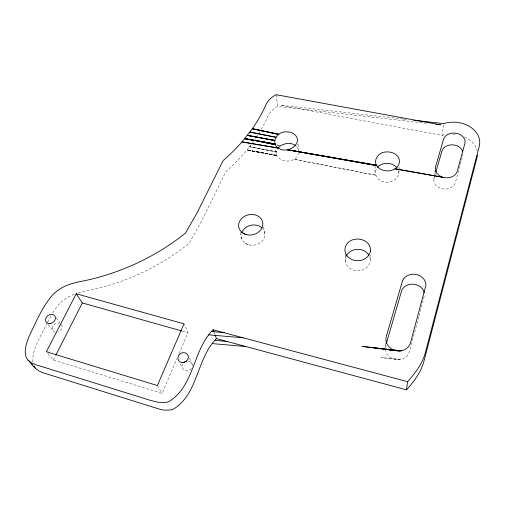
<?xml version="1.0" encoding="UTF-8"?>
<svg xmlns="http://www.w3.org/2000/svg" width="505" height="505" viewBox="0 0 505 505"><rect width="100%" height="100%" fill="white"/><g stroke="black" fill="none" stroke-linecap="round" stroke-linejoin="round"><path stroke-width="0.38" stroke-dasharray="2.52 1.89" d="M346.241 255.978A12.518 10.75 0 0 0 350.293 268.641A12.518 10.75 0 0 0 365.582 268.483C370.115 265.605 370.878 259.905 370.354 254.968M398.937 170.639C399.827 177.867 392.435 182.949 385.782 182.116C377.664 181.97 373.353 173.745 375.398 166.429M298.644 152.832C295.608 165.432 273.83 163.115 275.667 149.101M276.355 153.634L276.481 151.304L277.359 149.044M385.65 343.305L385.384 347.756A12.227 11.041 11.9 0 1 385.769 345.407L386.205 343.905M398.988 169.888L399.228 166.12M433.883 179.105L434.174 176.826M434.275 176.068L434.963 170.759M402.94 119.003L280.654 105.191L442.109 135.473L443.598 124.35M419.087 315.758L424.522 294.983M418.86 316.875L409.385 351.714A12.227 11.041 11.9 0 1 400.452 359.516L396.488 359.642L392.65 358.601L381.142 357.609L393.452 358.903M434.95 175.172L434.079 178.189A10.914 8.636 5 0 0 442.361 188.82A10.914 8.636 5 0 0 455.358 182.602L462.826 155.142A10.7 8.276 4.4 0 0 463.003 154.259M435.171 174.414L435.607 172.906M375.278 171.725L376.578 168.518M47.874 353.519L53.372 360.002L162.137 393.351L176.889 358.695M179.041 353.639L187.955 332.7L183.99 323.831M53.372 360.002L55.493 355.823M47.287 322.846C41.385 335.352 32.061 347.964 32.869 362.47M47.647 322.165L51.239 315.347M52.747 312.677L56.175 307.551L59.236 303.997A33.16 27.264 -32.8 0 1 65.328 298.865L69.45 296.378L75.251 293.822M252.462 142.909L253.643 141.261M78.218 292.849L88.678 290.457A177.122 130.833 -22 0 0 189.116 243.258L200.542 223.141L225.868 171.637A168.247 120.474 -18.5 0 0 246.995 149.985L251.244 144.55M394.26 359.169L399.146 359.686M403.722 119.092L406.86 119.445M261.218 129.45A168.247 120.474 -18.5 0 0 267.713 116.554A23.072 17.694 -8 0 1 277.763 106.473L426.473 123.239M400.452 359.516L392.65 358.601A12.227 11.041 11.9 0 1 385.567 350.148M276.803 155.205L247.002 149.979L276.999 155.887M276.841 155.338L247.002 149.979L276.936 155.679M276.873 155.464L247.002 149.979L276.91 155.578M276.45 151.98L249.59 146.734L276.462 151.727M249.59 146.734L276.456 151.853M375.688 175.109L293.929 159.22L375.777 175.342M276.74 144.878L279.044 145.371M277.384 145.137L280.445 145.806M182.671 331.211L187.955 332.7M240.102 232.47C240.727 237.64 242.785 243.442 248.485 244.723M245.146 243.214L247.785 244.565L250.751 245.228A11.987 10.068 -12.6 0 0 259.74 243.075L262.07 241.15A11.987 10.068 -12.6 0 0 262.84 228.752M48.051 324.431L53.17 330.939M56.301 317.897L59.861 322.619M296.65 146.532L298.045 148.502L298.72 150.73L297.956 143.881M157.396 385.536L162.137 393.351M180.298 363.972L182.368 368.063M189.438 358.228L192.064 363.777M398.42 170.639L398.748 173.657M214.322 332.978L214.808 334.253M369.635 256.767L370.197 258.44L370.26 261.255M241.756 239.086L241.156 236.529A11.987 10.068 -12.6 0 1 241.365 233.878M263.559 226.871L264.898 233.562M276.14 94.688L277.763 106.473M345.149 254.438L345.414 261.483M61.269 324.488A5.183 4.21 -34.4 0 1 58.125 331.949M54.969 332.082A5.183 4.21 -34.4 0 1 52.88 326.445A5.183 4.21 -34.4 0 1 59.47 323.364M260.037 131.47A168.247 120.474 -18.5 0 1 258.812 133.484M257.758 135.163A168.247 120.474 -18.5 0 1 257.045 136.274M255.568 138.496A168.247 120.474 -18.5 0 1 254.817 139.607M188.359 361.069A5.309 4.753 -30.5 0 1 192.342 366.131M191.389 368.442A5.309 4.753 -30.5 0 1 184.502 370.335A5.309 4.753 -30.5 0 1 182.621 364.13M442.109 135.473A24.966 19.304 4.4 0 1 444.829 134.74M452.878 134.065A24.966 19.304 4.4 0 1 455.207 134.254M464.625 136.88A24.966 19.304 4.4 0 1 477.08 151.033"/><path stroke-width="0.76" d="M215.079 334.979L216.456 338.609L406.512 389.854L407.573 381.685C415.489 372.892 422.912 363.076 425.709 351.347L479.264 146.229A25.484 19.512 4.1 0 0 470.079 126.824A25.484 19.512 4.1 0 0 443.699 123.611L413.911 120.247M386.42 343.16L401.715 290.47A11.798 10.239 8.5 0 1 413.633 284.214A11.798 10.239 8.5 0 1 424.282 292.761M435.821 172.148L441.932 151.008A10.7 8.276 4.4 0 1 452.31 144.84A10.7 8.276 4.4 0 1 462.776 151.569M55.847 355.129L82.34 302.937L76.242 293.765L46.372 351.745L157.396 385.536L183.99 323.831L76.242 293.765M346.581 255.461C350.981 247.488 364.149 247.305 368.827 255.088M435.865 124.299L440.562 124.83L276.14 94.688A23.52 17.845 -8.1 0 0 265.882 104.876A171.353 121.282 -18.3 0 1 252.311 128.724L241.958 141.911A171.353 121.282 -18.3 0 1 223.122 160.577L197.165 212.712L185.455 233.108A180.55 131.931 -21.8 0 1 82.769 281.089C73.9 282.68 64.855 285.079 57.557 290.609A33.81 27.579 -32.3 0 0 52.653 294.876C42.231 306.863 36.101 321.95 29.189 336.122C26.733 342.674 23.71 350.142 26.172 357.123A15.623 12.657 -36.9 0 0 27.554 359.547L32.232 364.692M216.456 338.609C196.59 358.392 198.497 393.307 173.859 408.88A15.611 13.989 -36.7 0 1 170.614 409.934L164.668 410.193L159.41 409.126L46.359 373.814C40.419 372.45 35.116 369.123 31.638 364.048M407.573 381.685L213.116 329.79C192.765 349.908 194.545 385.523 169.339 401.33A15.977 14.235 -35.8 0 1 166.019 402.409L159.934 402.674L150.938 400.522L35.855 364.736L31.405 362.792L27.996 360.09M278.097 148.079L281.064 145.32L286.474 143.426A11.28 8.888 -8.3 0 1 294.649 144.954L295.526 145.648M406.512 389.854C414.264 381.218 421.511 371.573 424.244 360.078L476.916 157.926A24.966 19.304 4.4 0 0 477.364 155.186M377.475 167.206L379.583 165.438L382.184 164.169L385.107 163.468A11.792 9.406 0.2 0 1 396.09 166.77L396.974 167.894M395.087 168.777C399.891 166.113 401.077 159.024 396.766 155.332A12.038 9.513 0 0 0 385.561 152.011C378.125 152.138 371.838 161.625 378.119 167.363A12.038 9.513 0 0 0 392.454 170.071L395.087 168.777L443.403 177.394A11.142 8.736 4.6 0 0 457.296 171.227L464.878 143.439A10.921 8.364 4.1 0 0 456.476 133.307A10.921 8.364 4.1 0 0 443.541 139.304L435.556 166.802A11.142 8.736 4.6 0 0 441.155 176.617L442.254 177.053M400.004 350.981L401.342 350.805A12.511 11.236 10.9 0 0 410.489 342.857L425.923 285.18A12.069 10.397 7.9 0 0 416.07 274.449A12.069 10.397 7.9 0 0 402.586 280.635L386.306 336.469A12.511 11.236 10.9 0 0 393.351 349.883L397.29 350.937L400.004 350.981L395.005 350.464M395.939 350.716L362.135 346.43L401.342 350.805M208.786 334.865L243.094 337.794M212.233 343.596L245.796 346.518M389.305 349.87L394.626 350.363L392.612 349.832M211.614 331.457L224.252 332.763M214.997 340.244L227.433 341.569M373.113 347.655L394.626 350.363M278.489 148.028L241.958 141.911L278.691 148.192C287.806 154.928 305.645 141.993 293.298 133.484A11.501 8.97 -8.3 0 0 284.965 131.963C276.809 131.887 270.263 143.452 278.691 148.192M275.086 143.874L244.717 138.66L275.225 144.354M376.433 165.103L287.313 149.732L376.812 165.665M376.578 165.362L287.313 149.732L376.73 165.558M275.124 144.013L244.717 138.66L275.162 144.14M394.923 168.859L443.403 177.394M274.733 140.617L247.362 135.378L274.745 140.365M247.362 135.378L274.739 140.491M276.001 137.221L249.893 132.064L275.913 137.335M278.678 134.481L252.311 128.724L278.956 134.261M257.506 140.807L258.996 141.173M262.044 141.848L260.523 141.514L262.127 141.785M263.661 142.113L275.2 144.556M252.311 128.724L278.817 134.374M260.555 141.488L262.082 141.817M263.61 142.151L272.795 144.146M263.566 142.189L272.7 144.222M82.34 302.937L181.92 331.002M242.678 233.001L245.329 234.326L248.359 234.989A12.24 10.195 -12.6 0 0 257.537 232.799L259.923 230.842A12.24 10.195 -12.6 0 0 254.57 214.77A12.24 10.195 -12.6 0 0 238.575 226.196C238.934 230.286 242.211 233.424 246.049 234.484M35.426 368.183L34.99 367.653A15.276 12.467 -37.5 0 1 33.911 365.898M213.116 329.79L214.082 332.341M183.631 362.754A5.309 4.753 -30.5 0 1 186.661 361.138M241.762 232.578A11.987 10.068 -12.6 0 1 261.88 227.774M370.417 251.035C369.919 254.04 368.094 256.628 365.639 258.377A12.789 10.902 -0.4 0 1 350.009 258.56A12.789 10.902 -0.4 0 1 345.868 245.727C351.013 234.642 371.491 238.032 370.417 251.035M50.014 323.547A5.296 4.267 -33.9 0 0 55.026 316.244A5.296 4.267 -33.9 0 0 46.397 317.083A5.296 4.267 -33.9 0 0 50.014 323.547M182.267 362.584A5.429 4.829 -29.8 0 0 188.1 355.406A5.429 4.829 -29.8 0 0 179.067 354.838A5.429 4.829 -29.8 0 0 182.267 362.584"/></g></svg>
